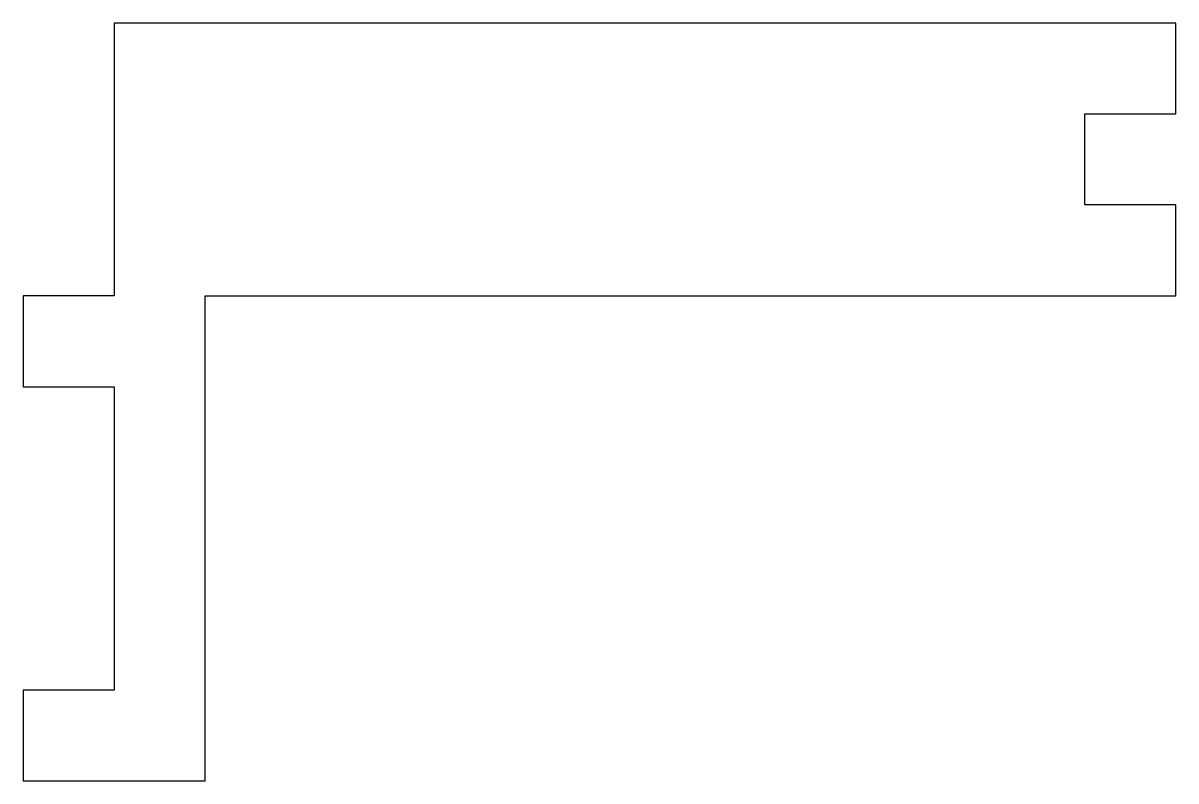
# Model space of a CAD drawing. Header units: millimetres. Extents: x -64.4 to -26.4, y 33.6 to 58.6.
import ezdxf

# ---------------------------------------------------------------- set-up
doc = ezdxf.new("R2010")
doc.units = ezdxf.units.MM

msp = doc.modelspace()

# ---------------------------------------------------------------- linework, layer by layer
msp.add_lwpolyline([(-26.416, 52.566), (-29.416, 52.566), (-29.416, 55.566), (-26.416, 55.566), (-26.416, 58.566), (-61.416, 58.566), (-61.416, 49.566), (-64.416, 49.566), (-64.416, 46.566), (-61.416, 46.566), (-61.416, 36.566), (-64.416, 36.566), (-64.416, 33.566), (-58.416, 33.566), (-58.416, 49.566), (-26.416, 49.566)], close=True)

doc.saveas('drawing.dxf')
